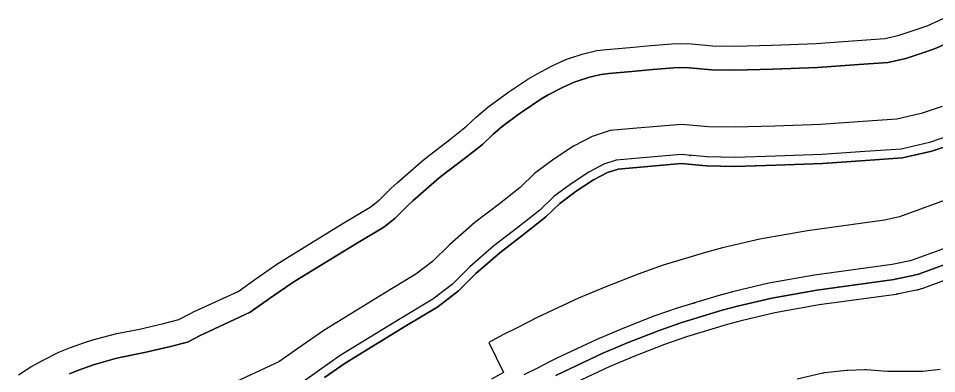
# Model space of a CAD drawing. Header units: inches. Extents: x 87989 to 118156, y 435697 to 451526.
# Drawn here: x 97032.3 to 97337.9, y 443030.3 to 443148.5 of the extents above; entities that cross this region are included whole.
import ezdxf

# ---------------------------------------------------------------- set-up
doc = ezdxf.new("R2010")
doc.units = ezdxf.units.IN
doc.header["$MEASUREMENT"] = 0
for name, color, linetype, true_color in [('As_waterkering_BWK', 7, 'Continuous', 0x7b8981), ('Beschermingszone_BWK', 7, 'Continuous', 0xcf890d), ('Grens_bebouwingsvrije_zone_BWK', 7, 'Continuous', 0x6789ae), ('Kernzone_BWK', 7, 'Continuous', 0xcb89af), ('Referentiepunten_BWK', 7, 'Continuous', 0x178980)]:
    doc.layers.add(name, color=color, linetype=linetype, true_color=true_color)

msp = doc.modelspace()

# ---------------------------------------------------------------- linework, layer by layer
at = {"layer": 'As_waterkering_BWK'}
for points in [[(97343.0187, 443109.6916), (97335.5275, 443107.1945), (97326.1205, 443105.0039), (97314.0397, 443104.216), (97299.8237, 443103.1511), (97284.3455, 443102.6219), (97270.8658, 443102.2406), (97261.5375, 443102.372), (97252.9524, 443103.1593), (97238.9768, 443101.9515)], [(97238.9768, 443101.9515), (97231.2962, 443101.2877), (97227.2105, 443099.9745), (97222.2072, 443097.3338), (97216.2608, 443093.4146), (97210.553, 443089.2017), (97205.9011, 443084.6827), (97198.5847, 443078.9341), (97190.609, 443072.8194), (97182.5722, 443065.8542), (97176.7948, 443060.0768), (97170.2413, 443055.0653), (97159.3491, 443048.5037), (97139.4513, 443036.2998), (97132.5181, 443031.4998), (97124.0597, 443025.5139)], [(97350.908, 443075.7256), (97330.1715, 443068.1359), (97329.1209, 443067.8502), (97323.1466, 443066.5893), (97297.2689, 443063.0239), (97282.1114, 443060.347), (97270.3978, 443057.6085), (97265.1687, 443056.1855), (97251.592, 443052.1002), (97243.8457, 443049.3721), (97233.4475, 443045.2842), (97224.8454, 443041.6776), (97211.5298, 443035.4403), (97208.8911, 443034.1055), (97205.096, 443032.1836), (97200.5566, 443029.9043)]]:
    msp.add_lwpolyline(points, dxfattribs=at)
at = {"layer": 'Beschermingszone_BWK'}
for points in [[(97032.3111, 443029.9192), (97036.4232, 443032.558), (97040.3059, 443034.7318), (97045.8305, 443037.4019), (97049.6661, 443038.9966), (97054.6567, 443040.7501), (97057.1109, 443041.5177), (97062.5381, 443043.0102), (97065.0926, 443043.616), (97072.5774, 443045.113), (97080.5722, 443046.9404), (97085.7135, 443048.3299), (97089.4138, 443050.2137), (97090.6479, 443050.8135), (97105.443, 443057.667), (97111.3008, 443061.8114), (97118.3906, 443066.7209), (97120.1067, 443067.84), (97140.1306, 443080.1206), (97149.3935, 443085.7014), (97152.3683, 443087.9762), (97156.4092, 443092.0171), (97158.3397, 443093.8147), (97166.3765, 443100.7799), (97168.097, 443102.1828), (97175.8982, 443108.1638), (97181.5138, 443112.576), (97184.7719, 443115.7411), (97188.5805, 443118.971), (97194.2883, 443123.1839), (97195.8992, 443124.3081), (97201.8456, 443128.2273), (97204.9371, 443130.0561), (97209.9404, 443132.6967), (97214.5557, 443134.7431), (97215.8881, 443135.1995), (97219.9739, 443136.5128), (97224.8713, 443137.7256), (97228.1106, 443138.1503), (97231.9509, 443138.4822), (97235.7912, 443138.8141), (97242.779, 443139.418), (97249.7668, 443140.0219), (97252.9524, 443140.1593), (97256.3311, 443140.0047), (97263.4903, 443139.3482), (97270.6032, 443139.248), (97283.1904, 443139.6037), (97297.8088, 443140.1038), (97311.4538, 443141.1251), (97320.6843, 443141.7279), (97325.4596, 443142.84), (97331.1699, 443144.7434), (97334.7769, 443145.9797), (97340.1458, 443148.4607)], [(97343.6134, 443141.2503), (97337.7596, 443138.5452), (97333.7318, 443137.1646), (97327.6364, 443135.1328), (97321.8597, 443133.7876), (97312.0129, 443133.1447), (97298.2444, 443132.114), (97283.4401, 443131.6076), (97270.66, 443131.2464), (97263.0681, 443131.3533), (97255.6005, 443132.0381), (97252.9524, 443132.1593), (97250.4556, 443132.0516), (97243.4678, 443131.4477), (97236.48, 443130.8438), (97232.6397, 443130.5119), (97228.7994, 443130.18), (97226.2604, 443129.8472), (97222.422, 443128.8966), (97218.3362, 443127.5833), (97217.2919, 443127.2255), (97213.6745, 443125.6216), (97208.6712, 443122.981), (97206.2481, 443121.5476), (97200.3017, 443117.6284), (97199.0391, 443116.7473), (97193.3313, 443112.5344), (97190.3462, 443110.0028), (97186.7867, 443106.545), (97180.8034, 443101.8438), (97172.9645, 443095.834), (97171.616, 443094.7344), (97163.5792, 443087.7692), (97162.0661, 443086.3603), (97157.6497, 443081.9439), (97153.9011, 443079.0773), (97144.2859, 443073.2845), (97124.2893, 443061.0205), (97122.9442, 443060.1433), (97115.8884, 443055.2576), (97109.4682, 443050.715), (97094.0105, 443043.5545), (97093.0432, 443043.0844), (97088.6027, 443040.8238), (97082.5079, 443039.1765), (97074.2534, 443037.2898), (97066.6615, 443035.7714), (97064.6593, 443035.2965), (97059.2321, 443033.804), (97057.3086, 443033.2024), (97052.318, 443031.449), (97049.3117, 443030.199)], [(97291.5742, 443028.5703), (97300.1055, 443030.5547), (97300.1855, 443030.5742), (97300.252, 443030.5859), (97300.5449, 443030.6367), (97300.6387, 443030.6484), (97300.6914, 443030.6563), (97307.9023, 443031.4492), (97307.9941, 443031.457), (97308.1895, 443031.4727), (97308.2754, 443031.4766), (97313.9629, 443031.6758), (97314.0508, 443031.6758), (97314.0977, 443031.6758), (97314.3652, 443031.6719), (97314.4902, 443031.6641), (97321.5957, 443031.1484), (97328.6406, 443031.1484), (97328.6738, 443031.1484), (97333.3086, 443031.0859), (97339.1172, 443031.8047)]]:
    msp.add_lwpolyline(points, dxfattribs=at)
for points in [[(97211.1484, 443029.6445, 0), (97213.7168, 443030.9453, 0), (97226.873, 443037.1055, 0), (97235.3281, 443040.6523, 0), (97245.5898, 443044.6875, 0), (97253.1445, 443047.3477, 0), (97266.5469, 443051.3789, 0), (97271.623, 443052.7617, 0), (97283.1152, 443055.4453, 0), (97298.0449, 443058.082, 0), (97323.8281, 443061.6367, 0), (97324.1797, 443061.6953, 0), (97330.1543, 443062.957, 0), (97330.4336, 443063.0273, 0), (97331.4844, 443063.3125, 0), (97331.8906, 443063.4414, 0), (97337.6445, 443065.5469, 0), (97345.7871, 443068.5273, 0)], [(97354.3457, 443066.3359, 0), (97333.6094, 443058.7461, 0), (97333.5586, 443058.7266, 0), (97333.4551, 443058.6914, 0), (97333.4063, 443058.6758, 0), (97333, 443058.5469, 0), (97332.9492, 443058.5313, 0), (97332.8477, 443058.5, 0), (97332.7949, 443058.4844, 0), (97331.7402, 443058.1992, 0), (97331.7109, 443058.1914, 0), (97331.6406, 443058.1719, 0), (97331.6055, 443058.1641, 0), (97331.3242, 443058.0977, 0), (97331.291, 443058.0898, 0), (97331.2207, 443058.0742, 0), (97331.1855, 443058.0664, 0), (97325.2109, 443056.8047, 0), (97325.1758, 443056.7969, 0), (97325.0801, 443056.7813, 0), (97325.0371, 443056.7695, 0), (97324.6875, 443056.7109, 0), (97324.6426, 443056.7031, 0), (97324.5547, 443056.6875, 0), (97324.5117, 443056.6836, 0), (97298.8457, 443053.1484, 0), (97298.7988, 443053.1406, 0), (97284.1211, 443050.5469, 0), (97272.8711, 443047.918, 0), (97272.8281, 443047.9063, 0), (97267.9395, 443046.5781, 0), (97267.9063, 443046.5664, 0), (97254.6973, 443042.5898, 0), (97247.3574, 443040.0078, 0), (97247.3145, 443039.9922, 0), (97237.2109, 443036.0195, 0), (97228.9023, 443032.5352, 0), (97215.9238, 443026.457, 0)]]:
    msp.add_polyline3d(points, dxfattribs=at)
at = {"layer": 'Grens_bebouwingsvrije_zone_BWK'}
for points in [[(97339.8163, 443119.1651), (97332.8064, 443116.8284), (97324.6513, 443114.9293), (97313.3408, 443114.1916), (97299.2791, 443113.1383), (97284.0333, 443112.6171), (97270.7949, 443112.2426), (97262.0653, 443112.3656), (97252.9787, 443113.1988), (97238.1159, 443111.9144), (97229.3107, 443111.1534), (97223.317, 443109.2269), (97217.1098, 443105.9508), (97210.536, 443101.6181), (97204.0703, 443096.8458), (97199.3099, 443092.2214), (97192.4532, 443086.834), (97184.2865, 443080.5729), (97175.7533, 443073.1775), (97170.193, 443067.6172), (97164.6068, 443063.3453), (97154.1548, 443057.049), (97133.9869, 443044.6793), (97126.7836, 443039.6924), (97119.0282, 443034.2039), (97101.8285, 443026.2364)], [(97345.368, 443089.6711), (97325.6177, 443082.4423), (97320.5696, 443081.376), (97294.94, 443077.8448), (97279.0974, 443075.0469), (97266.7198, 443072.1532), (97261.0374, 443070.6068), (97246.9371, 443066.3639), (97238.6086, 443063.4308), (97227.8027, 443059.1825), (97218.7615, 443055.3918), (97204.9616, 443048.9277), (97198.3435, 443045.5778), (97193.5621, 443043.1769), (97188.9216, 443040.6137), (97193.7773, 443030.7292), (97189.7513, 443028.5054)]]:
    msp.add_lwpolyline(points, dxfattribs=at)
at = {"layer": 'Kernzone_BWK'}
for points in [[(97049.3125, 443030.1992), (97052.3164, 443031.4492), (97057.3086, 443033.2031), (97059.2305, 443033.8047), (97064.6602, 443035.2969), (97066.6602, 443035.7695), (97074.2539, 443037.2891), (97082.5078, 443039.1758), (97088.6016, 443040.8242), (97093.043, 443043.0859), (97094.0117, 443043.5547), (97109.4688, 443050.7148), (97115.8867, 443055.2578), (97122.9453, 443060.1445), (97124.2891, 443061.0195), (97144.2852, 443073.2852), (97153.9023, 443079.0781), (97157.6484, 443081.9453), (97162.0664, 443086.3594), (97163.5781, 443087.7695), (97171.6172, 443094.7344), (97172.9648, 443095.8359), (97180.8047, 443101.8438), (97186.7852, 443106.5469), (97190.3477, 443110.0039), (97193.332, 443112.5352), (97199.0391, 443116.7461), (97200.3008, 443117.6289), (97206.25, 443121.5469), (97208.6719, 443122.9805), (97213.6758, 443125.6211), (97217.293, 443127.2266), (97218.3359, 443127.582), (97222.4219, 443128.8984), (97226.2617, 443129.8477), (97228.8008, 443130.1797), (97232.6406, 443130.5117), (97236.4805, 443130.8438), (97243.4688, 443131.4492), (97250.457, 443132.0508), (97252.9531, 443132.1602), (97255.6016, 443132.0391), (97263.0664, 443131.3516), (97270.6602, 443131.2461), (97283.4414, 443131.6094), (97298.2461, 443132.1133), (97312.0117, 443133.1445), (97321.8594, 443133.7891), (97327.6367, 443135.1328), (97333.7305, 443137.1641), (97337.7578, 443138.5469), (97343.6133, 443141.25)], [(97134.2384, 443029.0423), (97141.0903, 443033.7861), (97160.9072, 443045.9404), (97171.9313, 443052.581), (97178.7755, 443057.8149), (97184.6176, 443063.657), (97192.5057, 443070.4929), (97200.4245, 443076.5641), (97207.8784, 443082.4214), (97212.4978, 443086.9088), (97217.9785, 443090.954), (97223.7362, 443094.7489), (97228.379, 443097.1993), (97231.8916, 443098.3283), (97252.9441, 443100.1471), (97261.3798, 443099.3739), (97270.8873, 443099.2404), (97284.4396, 443099.6234), (97299.9874, 443100.1548), (97314.2497, 443101.2233), (97326.5618, 443102.0264), (97336.3444, 443104.3048), (97343.9796, 443106.8499)], [(97343.9796, 443106.8499), (97336.3444, 443104.3048), (97326.5618, 443102.0264), (97314.2497, 443101.2233), (97299.9874, 443100.1548), (97284.4396, 443099.6234), (97270.8873, 443099.2404), (97261.3798, 443099.3739), (97252.9441, 443100.1471), (97231.8916, 443098.3283), (97228.379, 443097.1993), (97223.7362, 443094.7489), (97217.9785, 443090.954), (97212.4978, 443086.9088), (97207.8784, 443082.4214), (97200.4245, 443076.5641), (97192.5057, 443070.4929), (97184.6176, 443063.657), (97178.7755, 443057.8149), (97171.9313, 443052.581), (97160.9072, 443045.9404), (97141.0903, 443033.7861), (97134.2384, 443029.0423)], [(97345.7852, 443068.5273), (97337.6445, 443065.5469), (97331.8906, 443063.4414), (97331.4844, 443063.3125), (97330.4336, 443063.0273), (97330.1523, 443062.957), (97324.1797, 443061.6953), (97323.8281, 443061.6367), (97298.0469, 443058.082), (97283.1172, 443055.4453), (97271.625, 443052.7617), (97266.5469, 443051.3789), (97253.1445, 443047.3477), (97245.5898, 443044.6875), (97235.3281, 443040.6523), (97226.875, 443037.1055), (97213.7188, 443030.9453), (97211.1484, 443029.6445)]]:
    msp.add_lwpolyline(points, dxfattribs=at)
at = {"layer": 'Referentiepunten_BWK'}
for p in [(97255.8926, 443102.8897), (97171.6315, 443056.1284), (97257.2193, 443053.7935)]:
    msp.add_point(p, dxfattribs=at)

doc.saveas('drawing.dxf')
